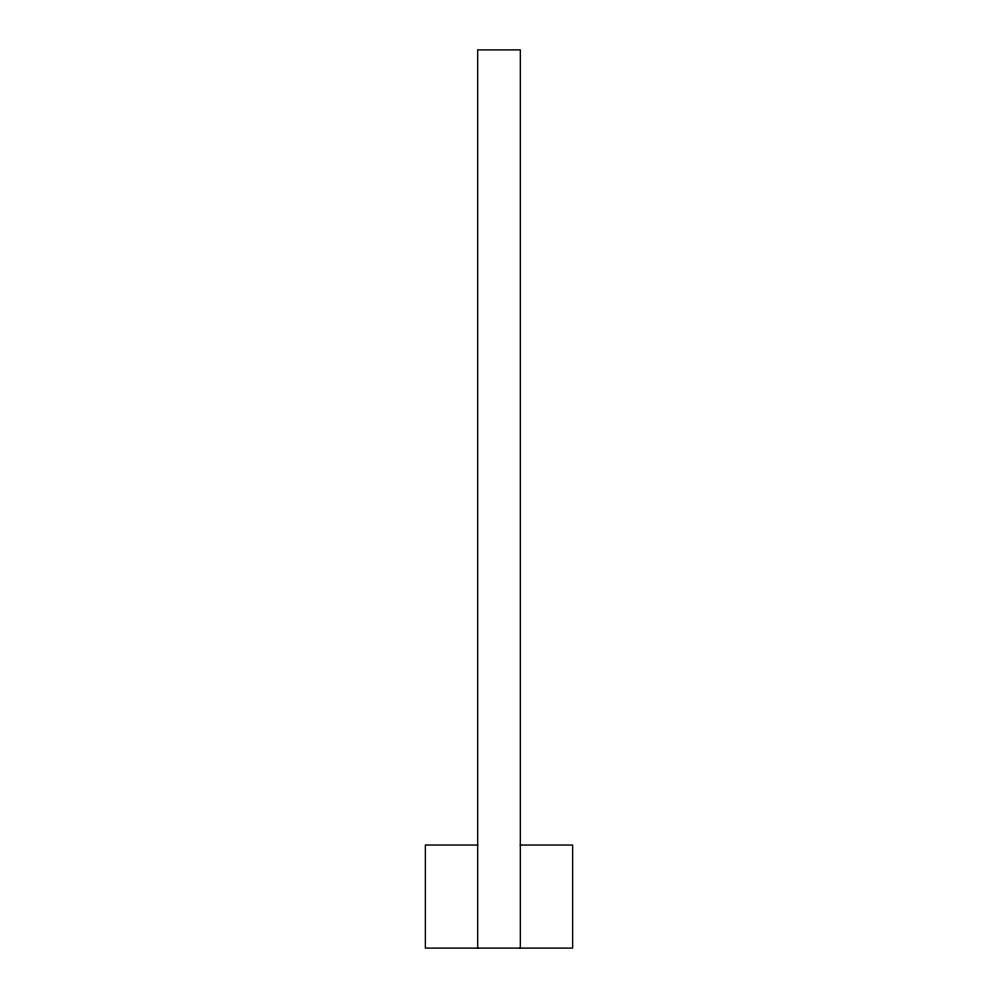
<?xml version="1.0" encoding="UTF-8"?>
<svg xmlns="http://www.w3.org/2000/svg" width="998" height="998" viewBox="0 0 998 998"><rect width="100%" height="100%" fill="white"/><g stroke="black" fill="none" stroke-linecap="round" stroke-linejoin="round"><path stroke-width="1.5" d="M477.655 845.032L425.373 845.032L425.373 948.1L572.627 948.1L572.627 845.032L520.345 845.032M520.345 948.1L520.345 49.9L477.655 49.9L477.655 948.1"/></g></svg>
